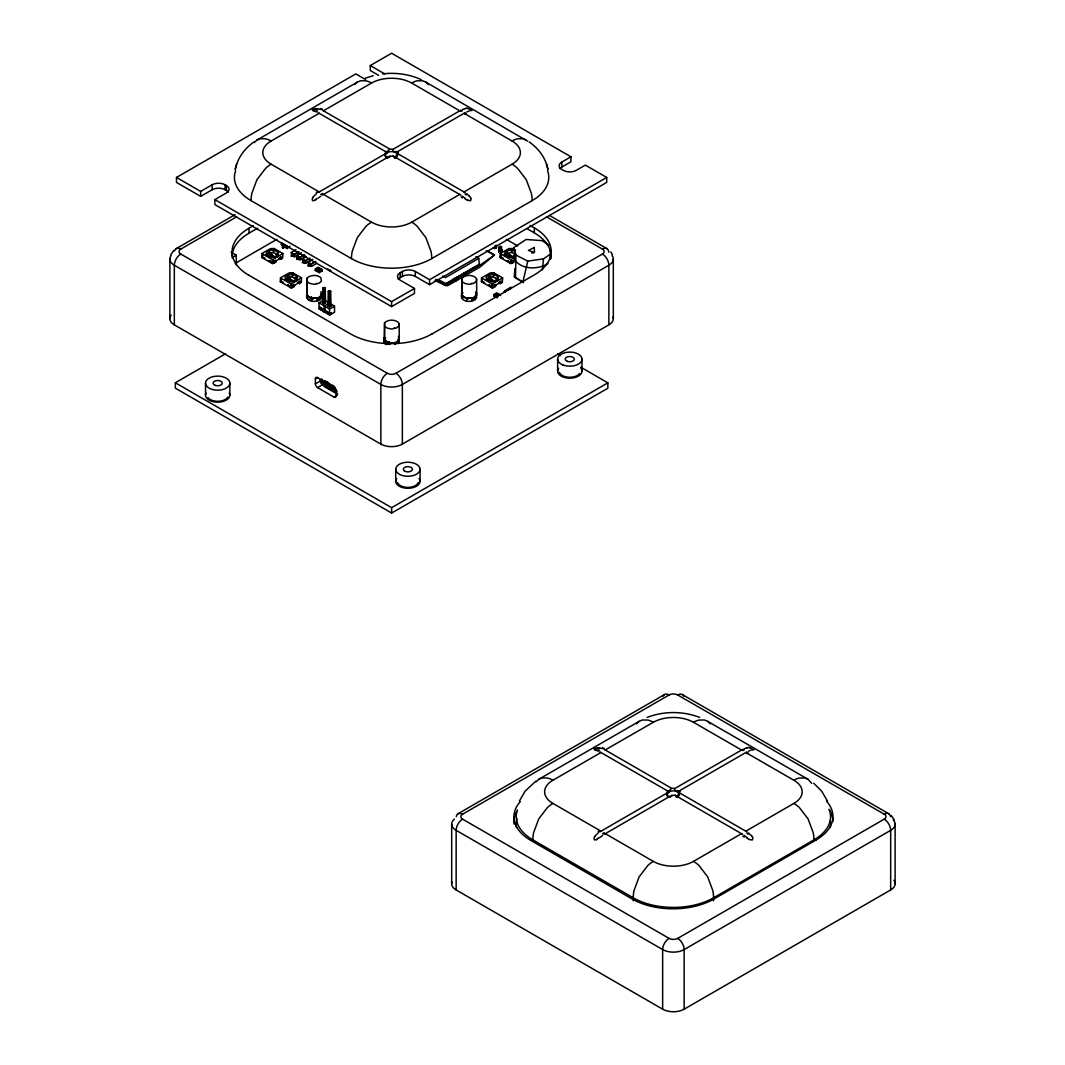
<?xml version="1.0" encoding="UTF-8"?>
<svg xmlns="http://www.w3.org/2000/svg" width="1065" height="1065" viewBox="0 0 1065 1065"><rect width="100%" height="100%" fill="white"/><g stroke="black" fill="none" stroke-linecap="round" stroke-linejoin="round"><path stroke-width="1.5" d="M265.744 255.067L268.021 253.43M282.917 253.563L274.291 248.584L270.577 248.584L261.844 253.55L261.697 257.424L272.44 263.614L272.44 259.7L282.917 253.563L282.638 258.209L280.707 259.328L278.804 258.116L280.308 258.369L280.308 257.237L280.707 259.328M301.528 277.872L292.902 272.893L289.187 272.893L280.454 277.858L280.308 281.719L291.038 287.909L291.051 284.009L301.528 277.872L301.235 282.518L299.305 283.636L297.401 282.425L298.919 282.664L298.919 281.546L299.305 283.636M451.68 824.124L451.68 883.737M502.627 277.872L493.987 272.893L490.273 272.893L481.54 277.858L481.407 281.719L492.137 287.909L492.137 284.009L502.627 277.872L502.334 282.518L500.404 283.636L498.5 282.425L500.004 282.664L500.004 281.546L500.404 283.636M515.473 250.248L512.598 248.584L508.884 248.584L500.151 253.55L500.004 257.424L510.747 263.614L510.747 259.7L513.37 258.169M895.119 824.124L895.119 883.737M330.589 270.031L330.589 271.282L327.834 268.926M550.299 259.035L550.286 249.303M320.964 295.072L321.803 297.441L320.192 299.824C315.959 302.061 309.635 302.314 306.653 297.947L307.133 277.925C310.9 274.81 316.798 274.53 320.725 277.499L321.457 281.227L318.941 283.29L314.242 284.328L309.995 283.476L307.133 281.639M385.064 340.148L385.237 342.704L383.972 340.667L384.558 338.537L386.808 342.105L390.975 343.183L395.381 342.624L394.782 344.261L398.416 342.344L399.295 340.081L398.443 339.322L397.671 341.159L395.381 342.624C391.587 342.957 387.207 343.263 384.452 340.094L384.572 322.628C388.352 319.527 394.236 319.247 398.164 322.216L399.135 323.8L399.295 338.351L398.377 340.693M475.855 295.072L476.681 297.441L475.083 299.824C470.837 302.061 464.526 302.314 461.544 297.947L462.024 277.925C465.791 274.81 471.675 274.53 475.602 277.499L476.574 279.083L476.747 293.634L475.815 295.977M318.541 267.701L321.563 269.352L318.755 270.909L315.746 269.219L318.555 267.581L321.563 269.352L318.768 271.056L315.746 269.219L318.555 267.581M322.522 302.953L322.788 288.096L324.053 287.43L325.264 288.122L325.531 302.953L324.026 303.831L322.522 302.953L324.026 302.087L325.531 302.953M327.98 306.108L328.246 291.251L329.511 290.585L330.722 291.278L330.989 306.108L329.484 306.986L327.98 306.108L329.484 305.242L330.989 306.108M497.222 293.567L500.231 295.218L497.222 293.567L494.426 295.085L496.436 296.31M550.339 254.149L543.47 258.848L527.774 261.138L522.875 282.039L515.487 277.566L515.966 255.081L513.929 247.519L526.057 239.479L542.178 240.637L548.901 245.163M320.232 296.443L317.343 299.545L317.942 297.92C314.148 298.253 309.769 298.559 307.013 295.378L307.119 293.82L306.534 295.95L307.798 298L307.625 295.431L309.369 297.401L313.536 298.466L317.942 297.92L320.232 296.443L321.004 294.606L321.856 295.364L320.978 297.641L317.343 299.545L316.625 301.235M471.515 301.235L472.221 299.545L475.869 297.641L476.747 295.364L475.882 294.606L475.11 296.443L472.82 297.92C469.026 298.253 464.646 298.559 461.89 295.378L461.997 293.82L462.676 298L461.411 295.95L461.997 293.82L462.676 298M307.133 277.925L307.013 295.378M384.452 340.094L384.572 322.628M461.89 295.378L462.024 277.925M388.818 342.611L388.845 341.759L388.232 342.278L389.218 342.091M514.954 268.487L514.235 276.94L523.607 282.598M291.863 255.573L292.303 254.362L293.62 255.121L293.447 256.465L291.238 256.093L293.128 256.319L293.62 255.121L291.943 254.775M297.361 258.622L297.801 257.397L299.105 258.156L298.932 259.514L296.736 259.128L298.613 259.367L299.105 258.156L297.428 257.823M302.993 261.91L303.432 260.699L304.75 261.458L304.563 262.802L302.367 262.429L304.257 262.656L304.75 261.458L303.059 261.111M308.677 265.252L309.116 264.027L310.434 264.786L310.248 266.144L308.051 265.771L309.928 265.997L310.434 264.786L308.743 264.453M542.418 269.871L543.47 258.848M271.109 257.49L271.775 256.452M399.135 323.8L398.896 325.943L396.38 328.007L391.68 329.045L387.447 328.18L384.585 326.356M476.574 279.083L476.348 281.227L473.819 283.29L469.119 284.328L464.886 283.476L462.024 281.639M291.238 256.093L292.303 254.362M296.736 259.128L297.801 257.397M302.367 262.429L303.432 260.699M308.051 265.771L309.116 264.027M311.473 301.262L311.699 299.798L313.536 298.466M466.363 301.262L466.59 299.798L468.414 298.466L472.82 297.92L472.221 299.545L475.11 296.443M267.142 255.134L268.779 253.363L269.219 250.475L274.903 250.168L278.511 252.711L277.313 256.772M285.753 279.443L287.39 277.672L287.83 274.77L293.501 274.477L297.122 277.02L295.924 281.067L297.122 277.02M486.838 279.443L488.476 277.672L488.928 274.77L494.599 274.477L498.22 277.02L497.009 281.067L498.22 277.02M507.086 253.363L507.526 250.475L513.21 250.168L511.32 252.405L507.086 253.363L505.449 255.134M475.922 256.732L478.784 258.369L479.303 264.266L445.876 283.583L437.875 279.469M253.989 141.951C244.564 148.381 237.415 158.286 235.192 169.575L235.818 167.285M236.097 166.26L236.696 164.023M282.425 247.613L282.904 247.226C285.034 243.632 281.027 247.639 283.263 248.105L284.581 246.042L283.263 248.105M262.296 257.064L262.616 255.001L262.243 256.652L264.879 258.436L261.697 257.424M280.907 281.373L281.227 279.31L280.841 280.96L283.49 282.744L280.308 281.719M481.992 281.373L482.312 279.31L481.939 280.96L484.588 282.744L481.407 281.719M500.603 257.064L500.923 255.001L500.55 256.652L503.186 258.436L500.004 257.424M269.844 255.307L270.337 253.909L271.562 254.815L269.844 255.307L270.337 253.909M271.362 255.68L271.682 254.748L273.545 257.277L271.362 255.68L273.133 255.653L272.108 256.665L271.682 254.748M288.455 279.616L288.935 278.218L292.156 281.586L289.96 279.988L290.292 279.057L288.455 279.616L290.173 279.11L290.718 280.96L291.743 279.962L290.718 280.96M489.541 279.616L490.033 278.218L491.271 279.11L489.541 279.616L490.033 278.218M491.058 279.988L491.378 279.057L493.255 281.586L491.058 279.988L492.842 279.962L491.817 280.96L491.378 279.057M508.151 255.307L508.644 253.909L509.869 254.815L508.151 255.307L508.644 253.909M509.669 255.68L509.989 254.748L511.852 257.277L509.669 255.68L511.44 255.653L510.415 256.665L509.989 254.748M290 246.188L287.244 248.558L281.386 245.176L281.4 242.74L287.244 246.095L287.244 248.558M311.126 297.548L310.794 297.561M388.672 342.238L388.898 342.358M280.308 258.369L275.342 261.231L273.838 260.818L275.728 262.203L273.798 263.321L271.894 262.11L273.412 262.349L273.412 261.231L273.798 263.321M298.919 282.664L293.953 285.54L292.449 285.127L294.339 286.498L292.409 287.617L290.505 286.418L292.01 286.658L292.01 285.54L292.409 287.617M500.004 282.664L495.052 285.54L493.534 285.127L495.425 286.498L493.494 287.617L491.591 286.418L493.108 286.658L493.108 285.54L493.494 287.617M320.938 295.977L321.856 293.634L320.885 291.69M501.668 252.551L501.522 246.8L500.204 246.121L498.726 247.732L498.726 252.352M322.762 300.729L318.994 302.833L319.101 308.837L330.776 313.989L325.318 310.328L319.846 307.173L319.101 308.837L329.631 315.147L334.556 312.245L334.517 306.241L331.228 304.058M519.387 801.04L525.138 791.122L535.802 781.178M312.511 198.063L312.431 198.25A6.217 5.072 -13 0 0 312.245 198.809L312.498 200.659L314.708 200.473M508.577 289.826L510.468 288.362L509.296 288.974M170.799 254.642L173.675 250.555M504.238 291.743L505.928 290.572M325.318 310.328L324.346 312.058L325.318 310.328L324.346 305.921L318.994 302.833M504.411 255.707L505.249 254.349M275.675 254.375L277.419 254.362L278.511 252.711M515.447 253.15L513.649 255.8L514.715 260.1C522.356 269.858 538.118 269.764 547.969 263.561M313.123 197.065L313.363 196.745A14.95 13.312 30.8 0 1 313.882 196.16L316.505 193.71M594.922 836.291L595.162 835.972A14.95 13.312 30.8 0 1 595.681 835.386L598.304 832.936M268.779 253.363L273.013 252.405L274.903 250.168M287.39 277.672L291.624 276.7L293.501 274.477M488.476 277.672L492.709 276.7L494.599 274.477M318.009 268.633L318.009 267.395L315.213 269.006L315.213 270.257L316.185 270.563L315.746 268.952L319.194 270.936L319.3 272.613L322.096 271.003C322.948 267.874 319.673 270.963 322.096 271.003M494.639 296.549L494.426 294.819L497.861 296.802M254.322 142.564L256.931 140.101L357.321 82.138L360.529 80.767L366.001 80.82A26.638 15.376 60 0 1 371.525 83.057A28.396 16.388 0 0 1 411.676 83.057A26.638 15.376 -60 0 1 417.2 80.82L422.659 80.767L425.867 82.138L527.654 141.206M354.712 84.601L357.321 82.138M536.134 781.79L538.744 779.314L639.133 721.364L642.341 719.993L647.8 720.047A26.638 15.376 60 0 1 653.324 722.283A28.396 16.388 0 0 1 693.475 722.283A26.638 15.376 -60 0 1 698.999 720.047L704.471 719.993L707.679 721.364L808.069 779.314L811.703 783.374M636.524 723.827L639.133 721.364M273.692 256.252L272.6 257.45L271.176 256.878M292.303 280.561L291.211 281.746L289.787 281.187L290.386 280.747M511.999 256.252L510.907 257.45L509.483 256.878L510.082 256.452M493.401 280.561L492.296 281.746L490.872 281.187L491.484 280.747M394.782 344.261L397.671 341.159M470.983 110.267L468.48 108.737A5.897 2.689 23.3 0 0 467.562 108.484M318.488 197.93L320.791 196.186M274.97 257.69L277.539 255.72L271.602 257.277L266.769 255.107L266.503 252.525L269.219 250.475M293.581 281.985L296.15 280.028L290.213 281.573L285.38 279.403L285.101 276.82L287.83 274.77M494.666 281.985L497.235 280.028L491.311 281.573L486.465 279.403L486.199 276.82L488.928 274.77M599.635 837.662L602.59 835.413M507.526 250.475L504.81 252.525L505.076 255.107L509.909 257.277L514.355 256.106M389.138 344.514L390.975 343.183M297.827 252.072L294.646 254.269L294.686 256.758L300.09 253.63M303.312 255.121L300.13 257.317L300.17 259.793L305.575 256.678M308.957 258.409L305.762 260.606L305.815 263.095L311.22 259.966M314.641 261.75L311.446 263.947L311.499 266.423L316.904 263.308M317.982 192.672L385.716 153.52A6.084 3.515 0 0 1 385.716 151.696L318.049 112.664M599.781 831.898L667.529 792.746A6.084 3.515 0 0 1 667.529 790.922L599.781 751.85M322.282 195.148L390.03 155.996A6.084 3.515 0 0 0 393.171 155.996L460.919 195.148M604.081 834.374L671.829 795.222A6.084 3.515 0 0 0 674.97 795.222L742.718 834.374M510.468 288.362L509.097 288.748M294.686 256.758L291.624 254.988L291.238 252.525L295.95 249.649M300.17 259.793L297.108 258.023L296.736 255.56L301.435 252.698M305.815 263.095L302.753 261.324L302.367 258.862L305.908 256.705M311.499 266.423L308.437 264.666L308.051 262.19L312.764 259.328M272.44 263.614L273.412 262.349L268.979 260.619L273.066 263.228L270.537 261.657M291.038 287.909L292.01 286.658L287.59 284.927L291.677 287.523L289.147 285.966M510.747 263.614L511.719 261.231L512.105 263.321L514.036 262.203L512.145 260.818L513.649 261.231L513.649 260.113M492.137 287.909L493.108 286.658L488.689 284.927L492.776 287.523L490.233 285.966M315.733 199.914L315.533 200.034A5.897 3.661 -26.7 0 1 314.668 200.366M232.103 257.717L236.284 255.187L231.078 252.205M324.026 303.831L323.986 288.881L325.264 288.122M329.484 306.986L329.458 292.036L330.722 291.278M497.222 293.447L494.426 295.085L497.435 296.789M228.296 192.113A9.132 5.272 0 0 0 226.366 190.489L225.074 189.73A9.132 5.272 0 0 0 212.161 189.73L200.659 196.373L176.484 182.421L176.484 177.442L355.803 73.911L365.508 79.529M378.581 75.335L370.261 70.53L370.261 65.564L391.601 53.25L570.947 156.795L570.947 161.76L561.827 167.019A9.132 5.272 0 0 0 559.897 168.656M256.931 140.101L260.14 138.716L265.611 138.783A26.638 15.376 60 0 1 271.136 141.019L319.18 113.276M322.362 110.188L323.441 110.773L371.525 83.057M176.484 177.442L200.659 191.407L212.161 184.764A9.132 5.272 0 0 1 225.074 184.764L226.366 185.51A9.132 5.272 0 0 1 226.366 192.965L214.864 199.608L214.864 204.573L391.601 306.613L414.485 293.408L414.485 288.429L400.174 280.175A9.132 5.272 0 0 1 400.174 272.72L402.384 271.455A9.132 5.272 0 0 1 415.297 271.455L429.594 279.709L606.717 177.442L606.717 182.421L429.594 284.675L415.297 276.421A9.132 5.272 0 0 0 402.384 276.421L400.174 277.699A9.132 5.272 0 0 0 398.257 279.323M176.218 248.638L235.019 214.691M174.58 250.914A9.132 5.272 60 0 1 180.784 249.09L236.71 216.807M253.337 225.687L249.024 228.176L249.024 233.155L257.65 228.176M460.919 110.148L393.171 149.22A6.084 3.515 0 0 0 390.03 149.22L323.48 110.8M465.219 192.672L397.471 153.52A6.084 3.515 0 0 0 397.471 151.696L465.219 112.637M235.325 263.348L276.9 239.332M315.959 270.683L318.541 269.072L321.124 270.563L318.768 271.934L316.185 270.443M318.981 271.056L322.096 269.751L318.009 267.395M318.541 272.174L321.337 270.563M323.48 194.416L371.525 222.159A28.396 16.388 0 0 0 411.676 222.159L459.721 194.416M464.021 191.94L512.065 164.196A28.396 16.388 0 0 0 512.065 141.019L464.021 113.276M580.638 367.132L607.862 382.854L607.862 388.232L391.654 513.05L175.339 388.153L175.339 382.774L225.447 353.846M606.717 177.442L585.351 165.115L576.232 170.373A9.132 5.272 0 0 1 563.332 170.373L561.827 169.508A9.132 5.272 0 0 1 561.827 162.053L570.947 156.795M324.346 312.058L324.346 305.921L328.845 303.325M235.631 170.733A56.791 32.789 0 0 0 251.06 200.633L351.437 258.582A56.791 32.789 0 0 0 431.751 258.582L532.141 200.633A56.791 32.789 0 0 0 547.57 170.733M214.864 199.608L391.601 301.648L414.485 288.429M478.784 258.369L445.436 277.619L442.587 275.981M500.217 251.939L500.204 247.559L501.522 246.8M487.344 250.901L494.48 255.028L479.862 265.212L458.349 277.619L455.114 278.165L456.193 280.801L456.193 278.87L445.436 285.433L434.973 280.494M337.685 394.942L333.984 397.085L317.53 387.593A3.049 1.757 60 0 1 315.373 383.866L315.373 378.9L317.849 377.463M315.373 383.866L320.312 381.004A3.049 1.757 60 0 0 322.469 384.731L337.552 393.438M317.53 387.593L322.469 384.731M495.811 297.228L493.88 296.123L493.88 294.872C496.357 289.853 505.555 299.465 497.009 293.447M493.88 296.123L497.222 295.058M508.325 289.387L509.563 289.041M504.251 291.996L505.076 291.251M432.124 333.891L534.177 274.97A57.643 33.281 0 0 0 534.364 227.883M504.73 292.183L505.595 291.677M180.784 249.09A6.084 3.515 0 0 0 180.784 254.056L387.301 373.282A6.084 3.515 0 0 0 395.9 373.282L602.417 254.056A6.084 3.515 0 0 0 602.417 249.09L546.478 216.807M171.132 315.16A15.216 8.786 0 0 0 174.327 324.852L380.844 444.078A15.216 8.786 0 0 0 402.357 444.078L608.861 324.852A15.216 8.786 0 0 0 613.001 316.838M175.339 382.774L391.654 507.672L607.862 382.854M458.03 813.74L664.533 694.513M456.246 816.615A9.132 5.272 60 0 1 462.583 814.193L669.1 694.966A6.084 3.515 0 0 1 677.699 694.966A9.132 5.272 -60 0 1 683.703 696.204M538.744 779.314L541.952 777.943L547.41 778.009A26.638 15.376 60 0 1 552.935 780.246L600.98 752.502M604.081 749.374L605.173 749.96L653.324 722.283M742.718 749.374L674.97 788.433A6.084 3.515 0 0 0 671.829 788.433L605.213 749.973M747.018 831.898L679.284 792.746A6.084 3.515 0 0 0 679.284 790.922L747.018 751.863M605.279 833.642L653.324 861.385A28.396 16.388 0 0 0 693.475 861.385L741.52 833.642M745.82 831.166L793.864 803.423A28.396 16.388 0 0 0 793.864 780.246L745.82 752.502M829.369 809.959A56.791 32.789 0 0 1 813.94 839.859L713.563 897.808A56.791 32.789 0 0 1 633.249 897.808L532.859 839.859A56.791 32.789 0 0 1 517.43 809.959M815.976 840.072L713.923 898.993A57.643 33.281 0 0 1 632.37 899.1L530.689 840.338A57.643 33.281 0 0 1 520.292 801.639M462.583 814.193A6.084 3.515 0 0 0 462.583 819.158L669.1 938.385A6.084 3.515 0 0 0 677.699 938.385L884.216 819.158A6.084 3.515 0 0 0 884.216 814.193L677.699 694.966M451.999 881.94A15.216 8.786 0 0 0 456.139 889.954L662.643 1009.181A15.216 8.786 0 0 0 684.156 1009.181L890.673 889.954A15.216 8.786 0 0 0 893.868 880.249M504.624 291.89L505.063 291.065M324.346 305.921L329.484 309.036L334.517 306.241M337.139 391.241L321.963 381.816L323.986 380.698M298.972 251.899L294.646 254.269L291.238 252.525M304.457 254.948L300.13 257.317L296.736 255.56M310.088 258.236L305.762 260.606L302.367 258.862M315.772 261.577L311.446 263.947L308.051 262.19M270.71 250.408L274.291 248.584L272.467 248.731M289.321 274.717L292.902 272.893L291.078 273.026M509.017 250.408L512.598 248.584L510.774 248.731M490.419 274.717L493.987 272.893L492.163 273.026M308.464 299.917L311.952 298.227M389.391 342.943L385.903 344.621L384.106 342.664L384.558 338.537L385.237 342.704M321.35 379.247L321.404 382.002L324.519 380.524L328.047 382.628M596.52 839.699L594.297 839.886L594.017 838.035A6.217 5.072 -13 0 1 594.27 837.476L594.323 837.29A9.878 8.44 1.5 0 1 595.042 836.345M466.696 111.945L469.346 110.96M748.495 751.171L751.144 750.186M462.41 109.469L465.365 108.67M744.209 748.695L747.164 747.896M304.843 255.227L305.096 255.973M365.375 78.184L373.216 75.682M647.174 717.411C663.868 710.954 682.931 710.954 699.625 717.411M388.232 342.278L389.138 342.038M511.12 287.723L511.4 287.883M316.412 283.516L317.17 283.343M471.289 283.516L472.048 283.343M393.85 328.22L394.609 328.047M314.921 108.71L312.338 109.628L312.524 110.467M319.3 271.375L315.746 268.952M496.61 296.456L494.426 294.819M315.733 108.603L315.533 108.617A6.217 2.676 -22.3 0 0 314.867 108.803M382.601 73.871C395.687 72.353 409.253 74.137 421.261 79.689M294.273 278.684L296.017 278.671L291.624 276.7M495.371 278.684L497.115 278.671L492.709 276.7M335.302 387.74L330.616 387.66L321.404 382.002M508.697 254.748L509.869 254.815M270.39 254.748L271.562 254.815M490.086 279.057L491.271 279.11M461.584 292.795L463.062 292.942M384.132 337.512L385.623 337.645M317.836 108.67L320.791 109.469M599.635 747.896L602.59 748.695M750.293 747.963L752.835 749.441A6.217 1.597 7.7 0 1 752.675 749.667M508.844 261.657L511.373 263.228L507.286 260.619L512.105 263.321M468.414 298.466L464.247 297.401L462.503 295.431M500.444 281.147L501.948 281.546M280.747 256.838L282.252 257.237M299.345 281.147L300.863 281.546M313.11 110.707L316.505 111.945M594.922 749.933L598.304 751.171M289.96 279.988L291.224 280.468M458.349 279.562L455.114 278.165L456.193 278.87M511.32 252.405L514.249 253.71M273.013 252.405L277.419 254.362M283.33 245.948L284.209 246.361M336.367 390.376L330.616 387.66L330.39 384.026M468.281 200.366L470.53 200.766L471.036 198.995A5.897 4.872 10.3 0 0 470.823 198.236L470.677 198.063M750.08 839.593L752.329 839.992L752.835 838.222A5.897 4.872 10.3 0 0 752.622 837.463M515.966 255.081L527.774 261.138M594.323 749.68L594.137 748.855L596.72 747.936A6.217 2.676 -22.3 0 1 597.265 747.936M486.239 250.728L494.48 255.028L479.862 267.142L447.593 285.766L445.436 285.433L435.705 279.31M325.224 300.663L328.845 302.58M526.256 140.101L523.048 138.716L517.59 138.783A26.638 15.376 -60 0 0 512.065 141.019M808.069 779.314L804.86 777.943L799.389 778.009A26.638 15.376 -60 0 0 793.864 780.246M292.116 255.746L293.447 256.465M297.601 258.782L298.932 259.514M303.245 262.083L304.563 262.802M308.917 265.411L310.248 266.144M282.784 247.093L283.636 247.559M297.721 257.85L299.039 258.595M292.236 254.801L293.554 255.547M303.352 261.138L304.67 261.884M309.036 264.479L310.354 265.225M283.237 245.735L284.089 246.228M411.676 83.057L459.721 110.8M370.261 65.564L384.132 73.578A9.132 5.272 0 0 1 384.691 73.924M549.607 215.516L606.97 248.638M530.011 225.434L534.311 227.91L534.311 232.876A57.643 33.281 0 0 1 550.978 258.688M527.148 228.735L534.311 232.876M506.301 239.332L517.763 245.962M504.051 254.309L506.647 255.813M271.136 141.019A28.396 16.388 0 0 0 271.136 164.196L319.18 191.94M494.852 296.31L497.435 297.801M557.714 353.899L560.589 355.55M297.854 257.743L299.159 258.502M292.369 254.695L293.674 255.454M303.485 261.032L304.803 261.79M309.17 264.373L310.487 265.132M315.213 270.257L319.3 272.613L318.768 271.934M265.744 254.309L268.34 255.813M295.085 277.832L297.774 279.376M248.891 275.236L350.611 333.971A57.643 33.281 0 0 0 432.071 333.864M326.462 381.829L329.152 383.373M331.841 384.931L334.53 386.475M319.913 380.059L335.688 389.164M324.213 386.515L335.688 393.131M682.266 694.513L888.782 813.74M693.475 722.283L741.52 750.013M552.935 780.246A28.396 16.388 0 0 0 552.935 803.423L600.98 831.166M500.151 253.55L510.747 259.7M481.54 277.858L492.137 284.009M282.904 247.226L283.769 247.719M282.398 247.386L283.25 247.879M261.844 253.55L272.44 259.7M280.454 277.858L291.051 284.009M467.468 199.914L467.668 200.034A6.217 3.994 26.6 0 0 468.241 200.446M328.246 291.251L329.458 292.036M322.788 288.096L323.986 288.881M462.41 196.186L465.365 198.436M744.209 835.413L747.164 837.662M489.221 276.434L491.484 278.125M269.525 252.139L271.788 253.816M290.399 278.125L288.136 276.434L289.64 277.779M529.198 141.951C537.612 147.769 544.468 156.275 547.104 166.26M466.696 193.71L469.346 196.133M748.495 832.936L751.144 835.359A14.95 13.339 -37.9 0 1 751.65 835.958L751.877 836.291M813.727 783.254L821.661 791.122L827.425 801.04M499.166 246.734L500.204 247.559M319.846 307.173L325.318 311.499M425.867 82.138L428.476 84.601M707.679 721.364L710.288 723.827M891.325 815.644L894.201 819.744M610.791 251.912L612.402 254.642M475.775 291.69L476.747 293.634M398.337 336.394L399.295 338.351M475.802 293.394L476.747 295.364M398.35 338.098L399.295 340.081M320.911 293.394L321.856 295.364M398.416 339.775L399.242 342.145M547.383 167.285L547.996 169.575L546.491 164.023M495.425 286.498L495.052 284.408L495.052 285.54M294.339 286.498L293.953 284.408L293.953 285.54M275.728 262.203L275.342 260.113L275.342 261.231M514.635 272.733L515.487 277.566M307.119 293.82L307.798 298M513.929 247.519L515.034 256.825M288.935 278.218L288.988 279.057M321.896 379.034L321.963 381.816M496.104 245.083L496.17 247.959M329.484 309.036L329.631 315.147M511.133 288.402L511.12 287.137L505.276 290.519L504.916 291.996M494.746 245.869L494.759 248.784M488.036 280.122L488.036 280.867M286.938 280.122L286.951 280.867M236.284 255.187L236.284 265.065M890.673 889.954L890.673 830.327A15.216 8.786 0 0 0 893.216 819.864M713.563 900.79L713.563 897.808A32.456 18.744 60 0 0 712.778 890.526L707.679 876.854L698.999 865.525A26.638 15.376 60 0 0 693.475 861.385M684.156 1009.181L684.156 949.567A9.132 5.272 60 0 0 677.699 938.385M662.643 1009.181L662.643 949.567A9.132 5.272 -60 0 1 669.1 938.385M633.249 900.79L633.249 897.808A32.456 18.744 -60 0 1 634.021 890.526L639.133 876.854L647.8 865.525A26.638 15.376 -60 0 1 653.324 861.385M613.32 259.021L613.32 318.648M608.861 324.852L608.861 265.238A15.216 8.786 0 0 0 612.069 255.533M581.969 359.131L581.969 371.139M561.827 162.053L561.827 167.019M557.621 359.131L557.621 371.139M496.676 293.261L496.676 294.499M456.139 889.954L456.139 830.327A15.216 8.786 0 0 1 454.356 819.145M429.594 279.709L429.594 284.675M420.049 469.252A12.168 7.029 0 0 1 401.798 475.336A12.168 7.029 0 0 1 401.798 463.169A12.168 7.029 0 0 1 420.049 469.252L420.049 481.26M415.297 271.455L415.297 276.421M402.384 271.455L402.384 276.421M402.357 444.078L402.357 384.465A9.132 5.272 60 0 0 395.9 373.282M400.174 272.72L400.174 277.699M395.714 469.252L395.714 481.26M391.601 301.648L391.601 306.613M391.654 507.672L391.654 513.05M380.844 444.078L380.844 384.465A9.132 5.272 -60 0 1 387.301 373.282M229.854 383.147A12.168 7.029 0 0 1 211.602 389.231A12.168 7.029 0 0 1 211.602 377.063A12.168 7.029 0 0 1 229.854 383.147L229.854 395.142M226.366 185.51L226.366 190.489M225.074 184.764L225.074 189.73M212.161 184.764L212.161 189.73M205.518 383.147L205.518 395.142M200.659 191.407L200.659 196.373M174.327 324.852L174.327 265.238A15.216 8.786 0 0 1 171.132 255.533M169.881 259.021L169.881 318.648M180.784 254.056A9.132 5.272 -60 0 0 174.327 265.238L380.844 384.465A15.216 8.786 0 0 0 402.357 384.465L608.861 265.238A9.132 5.272 60 0 0 602.417 254.056M602.417 249.09A9.132 5.272 -60 0 1 608.834 252.165M248.837 275.263A57.643 33.281 0 0 1 249.064 228.203M232.077 256.692A57.643 33.281 0 0 1 249.064 233.182M333.984 397.085A3.049 1.757 60 0 0 336.127 395.847L336.127 390.882A3.049 1.757 60 0 0 333.984 387.154L317.53 377.649A3.049 1.757 60 0 0 315.373 378.9M495.651 246.175A1.824 1.052 0 0 1 496.197 247.839A1.824 1.052 0 0 1 493.281 247.639M501.109 249.33A1.824 1.052 0 0 1 501.815 250.901A1.824 1.052 0 0 1 499.019 251.007A1.824 1.052 0 0 1 499.325 249.396M331.322 312.578A1.824 1.052 0 0 1 330.683 313.11M531.621 252.938A3.874 2.236 0 0 1 533.632 252.938M580.957 368.344A12.168 7.029 0 0 1 569.788 378.168A12.168 7.029 0 0 1 558.632 368.344M229.281 393.012A12.168 7.029 0 0 1 217.686 402.171A12.168 7.029 0 0 1 206.091 393.012M419.051 478.478A12.168 7.029 0 0 1 407.882 488.289A12.168 7.029 0 0 1 396.713 478.478M418.305 482.525A10.65 6.15 0 0 1 407.882 487.411A10.65 6.15 0 0 1 397.458 482.525M579.573 373.575A10.65 6.15 0 0 1 568.723 377.25A10.65 6.15 0 0 1 559.378 372.404M227.83 397.019A10.65 6.15 0 0 1 218.218 401.292A10.65 6.15 0 0 1 207.915 397.591M351.45 258.582A32.456 18.744 -60 0 1 352.222 251.3L357.321 237.628L366.001 226.299A26.638 15.376 -60 0 1 371.525 222.159M431.751 258.582A32.456 18.744 60 0 0 430.979 251.3L425.867 237.628L417.2 226.299A26.638 15.376 60 0 0 411.676 222.159M532.141 200.633A32.456 18.744 60 0 0 531.368 193.351L526.256 179.666L517.59 168.35A26.638 15.376 60 0 0 512.065 164.196M251.06 200.633A32.456 18.744 -60 0 1 251.833 193.351L256.931 179.666L265.611 168.35A26.638 15.376 -60 0 1 271.136 164.196M388.153 157.979A6.084 3.515 0 0 1 387.167 152.681A6.084 3.515 0 0 1 396.406 152.934A6.084 3.515 0 0 1 394.556 158.166M396.46 154.558A2.982 0.719 -80.3 0 1 395.847 157.034M395.967 158.019A2.915 2.263 89.5 0 1 394.609 157.78M393.85 157.021A2.915 2.263 89.5 0 1 393.398 155.916M398.124 152.242A2.915 0.746 40.7 0 1 397.844 152.362M397.165 152.149A2.915 0.746 40.7 0 1 395.887 151.337M395.887 152.481A2.889 2.276 24.8 0 1 392.825 149.659M389.337 149.499A2.915 0.746 -40.7 0 1 387.474 151.257M387.234 153.24A2.982 0.692 -79.9 0 1 386.688 151.416M390.176 156.622A2.982 2.343 27.8 0 1 389.55 157.194M388.153 157.527A2.982 2.343 27.8 0 1 387.314 157.407M387.314 157.846A2.889 2.236 -89.4 0 1 385.171 153.693M465.006 193.95A26.266 16.148 63.1 0 1 466.377 195.001M469.359 196.12A14.95 13.339 -37.9 0 1 469.838 196.745L470.078 197.065A9.878 8.613 -11.7 0 1 470.757 198.037M467.176 200.22A9.878 5.125 27.7 0 1 466.017 199.421M465.498 199.049A14.95 4.353 31.6 0 1 464.766 198.489M461.038 196.918A26.266 11.688 51.9 0 1 462.383 197.93M320.765 194.442A26.266 14.111 -57.1 0 1 322.402 193.431M317.25 198.383A14.95 3.581 -32.6 0 1 316.625 198.836M316.412 198.942A9.878 4.3 -29 0 1 315.426 199.608M312.604 198.103A9.878 8.44 1.5 0 1 313.23 197.118M316.225 192.592A26.266 18.052 -70 0 1 317.796 191.593M460.985 111.359A26.266 16.055 -63.4 0 1 462.396 110.6M465.285 108.497A14.95 10.331 46.4 0 1 465.951 108.404M466.177 108.257A9.878 5.897 33 0 1 467.295 108.231M471.063 110.281A6.217 1.597 7.7 0 1 470.876 110.441M471.356 110.48A9.878 2.024 -0.8 0 1 470.983 110.76M472.154 110.281A14.95 1.065 -13.5 0 1 471.928 110.401M464.926 114.288A26.266 12.181 -50.4 0 1 466.31 113.542M316.145 110.467A26.266 14.204 56.8 0 1 317.69 111.04M314.455 110.627A9.851 1.584 5.7 0 1 313.749 110.427M315.546 108.976A9.878 5.338 -28.2 0 1 316.598 108.91M317.077 108.803A14.95 10.024 -42.6 0 1 317.743 108.856M320.778 108.577A26.266 17.572 71.5 0 1 322.336 109.163M813.94 839.859A32.456 18.744 60 0 0 813.167 832.577L808.069 818.892L799.389 807.576A26.638 15.376 60 0 0 793.864 803.423M532.859 839.859A32.456 18.744 -60 0 1 533.632 832.577L538.744 818.892L547.41 807.576A26.638 15.376 -60 0 1 552.935 803.423M669.952 797.206A6.084 3.515 0 0 1 668.847 791.987A6.084 3.515 0 0 1 677.952 791.987A6.084 3.515 0 0 1 676.847 797.206M678.259 793.784A2.982 0.719 -80.3 0 1 677.66 796.261M677.766 797.246A2.915 2.263 89.5 0 1 675.197 795.142M679.923 791.468A2.915 0.746 40.7 0 1 679.643 791.588M678.964 791.375A2.915 0.746 40.7 0 1 677.699 790.563M677.686 791.708A2.889 2.276 24.8 0 1 674.624 788.885M671.15 788.712A2.915 0.746 -40.7 0 1 669.286 790.483M669.033 792.466A2.982 0.692 -79.9 0 1 668.487 790.643M671.975 795.848A2.982 2.343 27.8 0 1 671.349 796.42M670.324 796.74A2.982 2.343 27.8 0 1 669.126 796.633M669.113 797.073A2.889 2.236 -89.4 0 1 666.97 792.919M746.805 833.176A26.266 16.148 63.1 0 1 748.189 834.228M751.97 836.238A9.878 8.613 -11.7 0 1 752.556 837.263M750.04 839.659A6.217 3.994 26.6 0 1 749.427 839.327M748.988 839.446A9.878 5.125 27.7 0 1 747.816 838.648M747.297 838.275A14.95 4.353 31.6 0 1 746.565 837.716M742.837 836.145A26.266 11.688 51.9 0 1 744.195 837.157M602.564 833.669A26.266 14.111 -57.1 0 1 604.201 832.657M599.049 837.609A14.95 3.581 -32.6 0 1 598.437 838.062M598.224 838.168A9.878 4.3 -29 0 1 597.225 838.834M597.265 839.167A5.897 3.661 -26.7 0 1 596.467 839.593M598.037 831.818A26.266 18.052 -70 0 1 599.608 830.82M742.784 750.572A26.266 16.055 -63.4 0 1 744.209 749.813M747.084 747.723A14.95 10.331 46.4 0 1 747.763 747.63M747.976 747.484A9.878 5.897 33 0 1 749.094 747.457M749.361 747.71A5.897 2.689 23.3 0 1 750.213 747.816M753.155 749.693A9.878 2.024 -0.8 0 1 752.795 749.986M753.953 749.507A14.95 1.065 -13.5 0 1 753.74 749.627M746.725 753.514A26.266 12.181 -50.4 0 1 748.109 752.769M597.944 749.693A26.266 14.204 56.8 0 1 599.502 750.266M596.254 749.853A9.851 1.584 5.7 0 1 595.548 749.654M597.345 748.189A9.878 5.338 -28.2 0 1 598.41 748.136M598.876 748.029A14.95 10.024 -42.6 0 1 599.555 748.083M602.577 747.803A26.266 17.572 71.5 0 1 604.135 748.389M516.525 827.505A56.791 32.789 0 0 1 517.071 818.506M830.274 820.742A56.791 32.789 0 0 1 830.274 827.505M462.583 819.158A9.132 5.272 -60 0 0 456.139 830.327L662.643 949.567A15.216 8.786 0 0 0 684.156 949.567L890.673 830.327A9.132 5.272 60 0 0 884.216 819.158M663.096 696.204A9.132 5.272 60 0 1 669.1 694.966M884.216 814.193A9.132 5.272 -60 0 1 890.566 816.615M826.64 801.333A57.643 33.281 0 0 1 815.936 840.045M513.996 824.084A57.643 33.281 0 0 1 516.631 811.703M828.969 809.293A57.643 33.281 0 0 1 832.923 821.488M388.845 341.759L388.725 342.557L388.845 341.759M311.406 297.042L311.379 297.894L311.406 297.042M275.955 260.872L275.675 261.737L275.955 260.872M294.566 285.18L294.286 286.032L294.566 285.18M495.664 285.18L495.371 286.032L495.664 285.18M534.257 247.466L528.453 250.461L534.524 252.392L534.257 247.466M479.862 265.212L478.784 264.586L479.862 265.212M477.706 266.45L476.627 265.824L477.706 266.45M475.549 267.688L474.484 266.995L475.549 267.688M473.406 268.926L472.328 268.313L473.406 268.926M471.249 270.177L470.184 269.472L471.249 270.177M469.106 271.415L468.028 270.79L469.106 271.415M466.949 272.653L465.871 271.961L466.949 272.653M464.806 273.905L463.728 273.279L464.806 273.905M462.649 275.143L461.571 274.45L462.649 275.143M460.493 276.381L459.428 275.768L460.493 276.381M458.349 277.619L457.271 276.927L458.349 277.619M454.049 280.108L452.971 279.416L454.049 280.108M451.893 281.346L450.815 280.734L451.893 281.346M449.736 282.598L448.671 281.972L449.736 282.598M447.593 283.836L446.515 283.144L447.593 283.836M562.653 364.829A12.168 7.029 0 0 0 581.903 359.863A12.168 7.029 0 0 0 564.836 352.715A12.168 7.029 0 0 0 562.653 364.829M215.396 385.423A4.566 2.636 0 0 0 222.252 383.147A4.566 2.636 0 0 0 215.396 380.857A4.566 2.636 0 0 0 215.396 385.423M405.206 471.396A4.566 2.636 0 0 0 412.421 469.532A4.566 2.636 0 0 0 406.018 466.856A4.566 2.636 0 0 0 405.206 471.396M567.512 361.421A4.566 2.636 0 0 0 574.355 359.131A4.566 2.636 0 0 0 567.512 356.855A4.566 2.636 0 0 0 567.512 361.421"/></g></svg>
